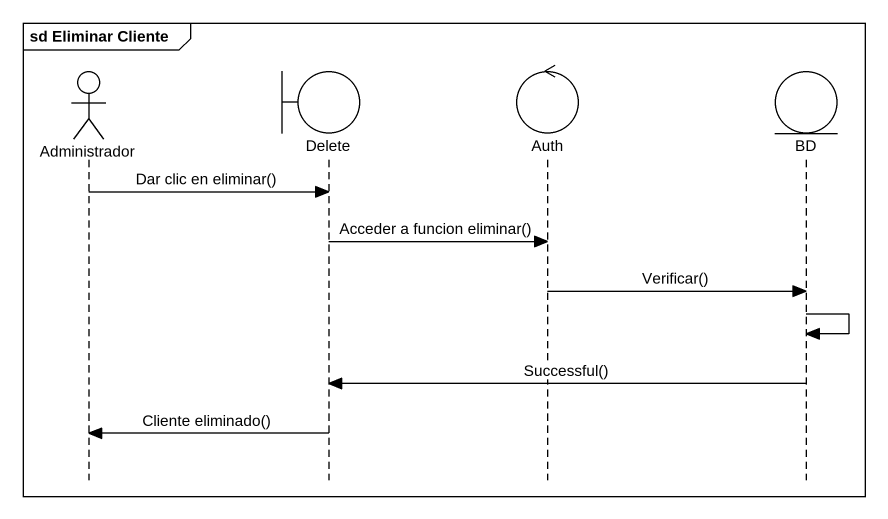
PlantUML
@startuml
mainframe sd Eliminar Cliente
hide footbox
actor Administrador
boundary Delete
control Auth
entity BD

Administrador -> Delete : Dar clic en eliminar()
Delete -> Auth : Acceder a funcion eliminar()
Auth -> BD : Verificar()
BD -> BD
BD -> Delete : Successful()
Delete -> Administrador : Cliente eliminado()
@enduml
